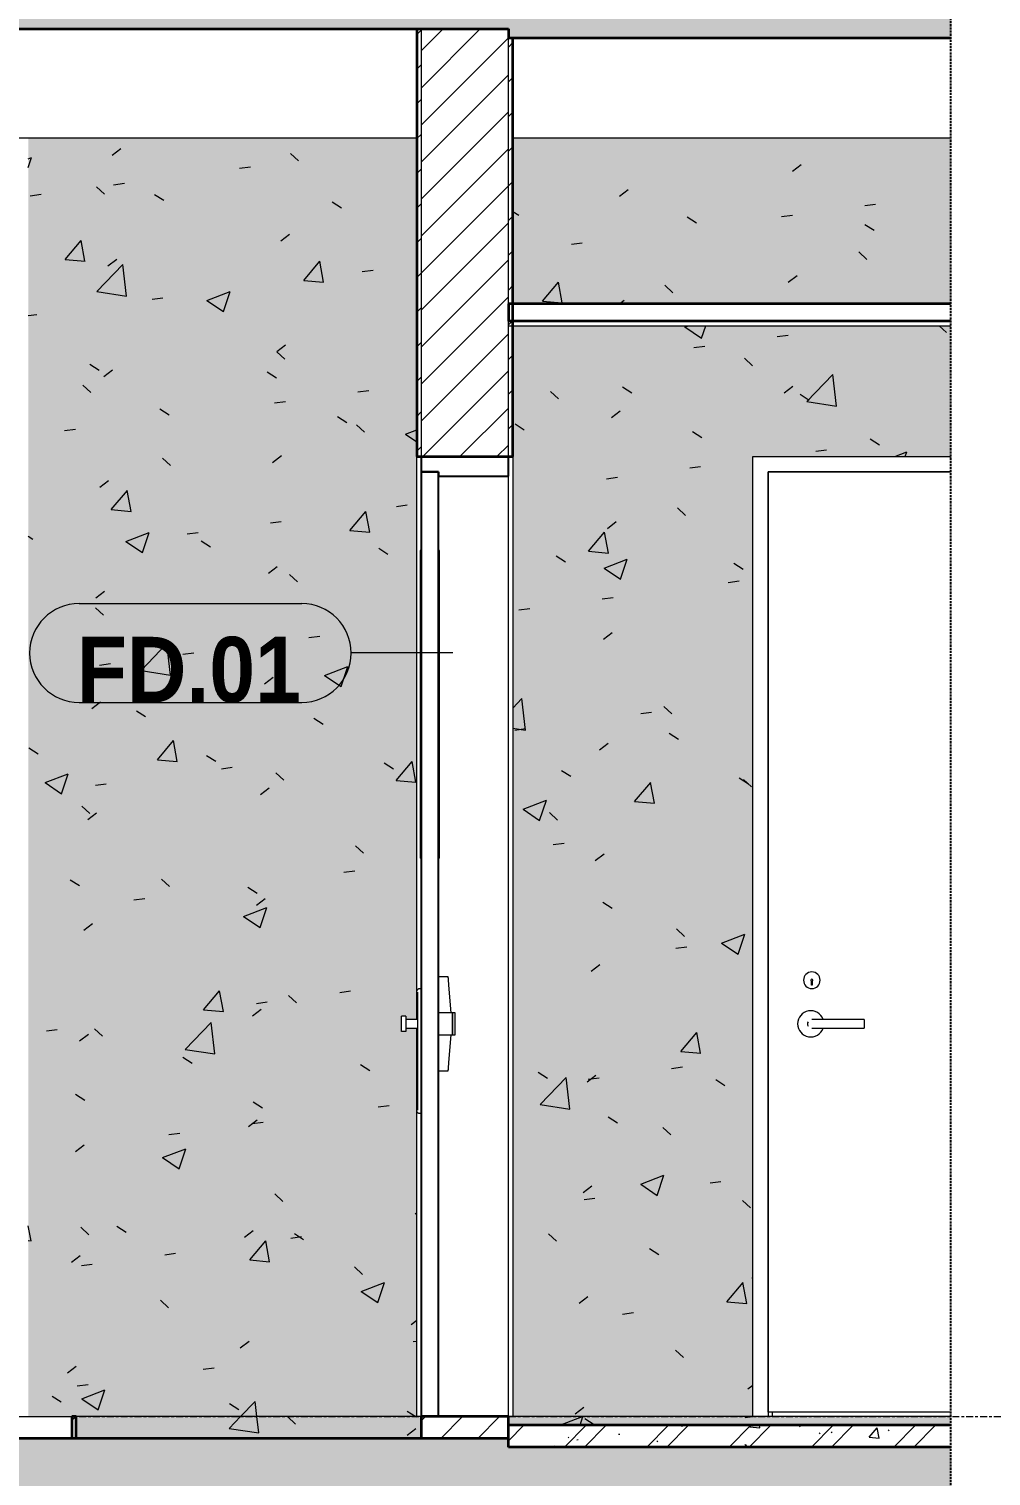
# Model space of a CAD drawing. Header units: millimetres. Extents: x -38913 to 20524, y -4975 to 129755.
# Drawn here: x 13040 to 15244, y 5464 to 8780 of the extents above; entities that cross this region are included whole.
import ezdxf

# ---------------------------------------------------------------- set-up
doc = ezdxf.new("R2010")
doc.units = ezdxf.units.MM
doc.linetypes.add('Centre', pattern=[31.75, 6.35, -4.7625, 15.875, -4.7625])
doc.linetypes.add('Hidden', pattern=[7.14375, 4.7625, -2.38125])
for name, color, linetype, lineweight in [('0-3', 10, 'Continuous', 5), ('A-CLNG-1', 7, 'Continuous', 35), ('A-CLNG-FNSH-1', 250, 'Continuous', 18), ('A-CLNG-PATT-1', 13, 'Continuous', 18), ('A-DETL-GENF', 92, 'Continuous', 18), ('A-DETL-GENF-2', 254, 'Continuous', 18), ('A-DETL-GENF-3', 92, 'Hidden', 25), ('A-DETL-MEDM', 33, 'Continuous', 35), ('A-DOOR', 31, 'Continuous', 18), ('A-DOOR-1', 31, 'Continuous', 25), ('A-DOOR-FRAM', 31, 'Continuous', 25), ('A-DOOR-FRAM-1', 31, 'Continuous', 18), ('A-DOOR-IDEN', 31, 'Continuous', 9), ('A-FLOR-FNSH-1', 7, 'Continuous', 35), ('A-FLOR-LEVL-2', 51, 'Centre', 9), ('A-FLOR-PATT-1', 253, 'Continuous', 18), ('A-FLOR-PATT-2', 8, 'Continuous', 18), ('A-WALL', 113, 'Continuous', 18), ('A-WALL-2', 7, 'Continuous', 35), ('A-WALL-PATT-1', 111, 'Continuous', 18), ('I-WALL', 2, 'Continuous', 18), ('S-BEAM-3', 250, 'Continuous', 18)]:
    doc.layers.add(name, color=color, linetype=linetype, lineweight=lineweight)
doc.styles.add('Arial_B_2', font='arialbd.ttf', dxfattribs={"width": 0.9, "height": 150})
pattern_1 = [(50, (-124080.25, 15225), (546.553, -47.817), [57.15, -628.65]), (355, (-124080.25, 15225), (-105.728, 573.17), [45.72, -502.92]), (100.451, (-124034.7, 15221), (440.828, 525.35), [48.57, -534.27]), (46.184, (-124080.25, 15377.4), (813.237, -126.13), [85.725, -942.975]), (96.636, (-124012.5, 15366.9), (712.21, 742.28), [72.855, -801.405]), (351.184, (-124080.25, 15377.4), (712.215, 742.276), [68.58, -754.38]), (21, (-124004.05, 15339.3), (454.843, -306.796), [57.15, -628.65]), (326, (-124004.05, 15339.3), (185.406, 552.564), [45.72, -502.92]), (71.451, (-123966.15, 15313.73), (640.25, 245.764), [48.57, -534.27]), (37.5, (-124080.25, 15225), (9.2664, 253.665), [5.029, -491.795, 5.029, -505.511, -504.825]), (37.5, (-124080.25, 15225), (9.2664, 253.665), [-1007.364, 5.029, -499.796]), (7.5, (-124080.25, 15225), (200.4594, 300.5414), [5.029, -286.055, 5.029, -480.365, -192.405]), (7.5, (-124080.25, 15225), (200.4594, 300.5414), [-776.478, 5.029, -187.376]), (327.5, (-124250.17, 15225), (406.773, -17.1864), [5.029, -185.471, 5.029, -589.331, -788.67]), (327.5, (-124250.17, 15225), (406.773, -17.1864), [-784.86, 5.029, -783.641]), (317.5, (-124326.37, 15225), (444.388, 76.28), [5.029, -242.621, 5.029, -389.687, -560.07]), (317.5, (-124326.37, 15225), (444.388, 76.28), [-642.366, 5.03, -555.04]), (45, (-124080.25, 15225), (-188.5854, 188.5854), []), (45, (-124080.25, 15510.75), (-188.5854, 188.5854), [])]
pattern_2 = [(45, (10760.67, 15225), (-39.77476, 39.77476), [])]
pattern_3 = [(50, (10760.67, 15225), (546.553, -47.817), [57.15, -628.65]), (355, (10760.67, 15225), (-105.728, 573.17), [45.72, -502.92]), (100.451, (10806.2, 15221), (440.828, 525.35), [48.57, -534.27]), (46.184, (10760.7, 15377.4), (813.237, -126.13), [85.725, -942.975]), (96.636, (10828.4, 15366.9), (712.207, 742.283), [72.855, -801.405]), (351.184, (10760.7, 15377.4), (712.215, 742.276), [68.58, -754.38]), (21, (10836.87, 15339.3), (454.843, -306.796), [57.15, -628.65]), (326, (10836.87, 15339.3), (185.406, 552.564), [45.72, -502.92]), (71.451, (10874.77, 15313.73), (640.251, 245.764), [48.57, -534.27]), (37.5, (10760.67, 15225), (9.2664, 253.665), [25.146, -471.678, 25.146, -485.394, -504.825]), (37.5, (10760.67, 15225), (9.2664, 253.665), [-1007.364, 25.146, -479.679]), (7.5, (10760.67, 15225), (200.4594, 300.5414), [25.146, -265.938, 25.146, -460.248, -192.405]), (7.5, (10760.67, 15225), (200.4594, 300.5414), [-776.478, 25.146, -167.259]), (327.5, (10590.74, 15225), (406.7728, -17.1864), [25.146, -165.354, 25.146, -569.214, -788.67]), (327.5, (10590.74, 15225), (406.7728, -17.1864), [-784.86, 25.146, -763.524]), (317.5, (10514.54, 15225), (444.388, 76.28), [25.146, -222.504, 25.146, -369.57, -560.07]), (317.5, (10514.54, 15225), (444.388, 76.28), [-642.366, 25.146, -534.924])]
pattern_4 = [(37.5, (10760.67, 15225), (-2.40047, 73.41204), [2.515, -55.397, 2.515, -62.255, -61.912]), (37.5, (10760.67, 15225), (-2.40047, 73.41204), [-122.682, 2.515, -59.398]), (7.5, (10760.67, 15225), (67.42816, 107.524), [2.515, -28.727, 2.515, -49.682, -20.002]), (7.5, (10760.67, 15225), (67.42816, 107.524), [-83.439, 2.515, -17.488]), (327.5, (10713.805, 15225), (118.6493, 0.21553), [2.515, -16.535, 2.515, -66.065, -89.535]), (327.5, (10713.805, 15225), (118.6493, 0.21553), [-87.63, 2.515, -87.02]), (317.5, (10713.81, 15225), (114.5339, 33.4393), [2.515, -7.01, 2.515, -42.443, -51.435]), (317.5, (10713.81, 15225), (114.5339, 33.4393), [-54.483, 2.515, -48.92])]

# ---------------------------------------------------------------- blocks, each defined once
blk = doc.blocks.new('NCV_TKTC_KET CAU_rvt-6-TKCS_THANG BỘ TB4 - MẶT CẮT')
at = {"layer": 'A-FLOR-PATT-1'}
h = blk.add_hatch(dxfattribs=at)
h.set_pattern_fill('FP_7', color=256, style=0, pattern_type=2)
h.set_pattern_definition(pattern_1)
h.paths.add_polyline_path([(-120702.6, 5530), (-120702.4, 5530), (-120702.6, 5550)])
h = blk.add_hatch(dxfattribs=at)
h.set_pattern_fill('FP_7', color=256, style=0, pattern_type=2)
h.set_pattern_definition(pattern_1)
h.paths.add_polyline_path([(-120702.6, 5530), (-120702.4, 5530), (-120702.6, 5550)])
at = {"layer": 'A-FLOR-FNSH-1'}
blk.add_line((-120702.4, 5530), (-120702.4, 5550), dxfattribs=at)
at = {"layer": 'S-BEAM-3'}
for p, q in [((-120912.6, 8530), (-122652.5, 8530)), ((-119690.1, 8530), (-120692.6, 8530))]:
    blk.add_line(p, q, dxfattribs=at)
blk = doc.blocks.new('FD_01 - FD_01-1200x2200mm-V18-TKCS_THANG BỘ TB4 - MẶT CẮT')
at = {"layer": 'A-DOOR'}
for p, q in [((-120902.6, 7585), (-120904.6, 7585)), ((-120904.6, 7585), (-120904.6, 6880)), ((-120860.6, 7585), (-120862.6, 7585)), ((-120860.6, 6880), (-120860.6, 7585)), ((-120902.6, 6880), (-120904.6, 6880)), ((-120860.6, 6880), (-120862.6, 6880)), ((-120840.5, 6607.9), (-120862.6, 6607.9)), ((-120910.6, 6572.5), (-120910.6, 6302.5)), ((-120902.6, 6580), (-120908.6, 6580)), ((-120834, 6525.4), (-120839, 6588.9)), ((-120947.6, 6510), (-120947.6, 6517.5)), ((-120937.6, 6517.5), (-120947.6, 6517.5)), ((-120947.6, 6500), (-120947.6, 6510)), ((-120947.6, 6490), (-120947.6, 6500)), ((-120937.6, 6517.5), (-120937.6, 6510)), ((-120937.6, 6510), (-120937.6, 6500)), ((-120910.6, 6510), (-120937.6, 6510)), ((-120937.6, 6500), (-120937.6, 6490)), ((-120910.6, 6510), (-120910.6, 6509.7)), ((-120830.8, 6525.4), (-120862.6, 6525.4)), ((-120862.6, 6525.4), (-120862.6, 6474.6)), ((-120824.5, 6525.4), (-120830.8, 6525.4)), ((-120830.8, 6525.4), (-120830.8, 6474.6)), ((-120830.8, 6474.6), (-120830.8, 6525.4)), ((-120824.5, 6474.6), (-120824.5, 6525.4)), ((-120947.6, 6482.5), (-120947.6, 6490)), ((-120937.6, 6482.5), (-120947.6, 6482.5)), ((-120937.6, 6490), (-120937.6, 6482.5)), ((-120937.6, 6490), (-120910.6, 6490)), ((-120910.6, 6490.3), (-120910.6, 6490)), ((-120862.6, 6474.6), (-120830.8, 6474.6)), ((-120839, 6411.1), (-120834, 6474.6)), ((-120830.8, 6474.6), (-120824.5, 6474.6)), ((-120910.6, 6406), (-120912.6, 6406)), ((-120912.6, 6395.1), (-120912.6, 6403.2)), ((-120912.6, 6397), (-120912.6, 6403)), ((-120912.6, 6403), (-120912.6, 6403)), ((-120912.6, 6397), (-120912.6, 6397)), ((-120912.6, 6396.2), (-120912.6, 6395.1)), ((-120912.6, 6381.2), (-120912.6, 6395.1)), ((-120910.6, 6395.1), (-120912.6, 6395.1)), ((-120912.6, 6381.2), (-120912.6, 6381.2)), ((-120912.6, 6377.7), (-120910.6, 6377.7)), ((-120862.6, 6392), (-120840.5, 6392)), ((-120908.6, 6295), (-120902.6, 6295))]:
    blk.add_line(p, q, dxfattribs=at)
at = {"layer": 'A-DOOR', "flags": 128}
for points in [[(-120839, 6588.9), (-120839.3, 6593.1), (-120839.7, 6597.2), (-120839.9, 6600.8), (-120840.2, 6603.8), (-120840.4, 6606.1), (-120840.5, 6607.5), (-120840.5, 6607.9)], [(-120910.6, 6578), (-120910.6, 6578.1), (-120910.6, 6578.2), (-120910.5, 6578.2), (-120910.5, 6578.3), (-120910.5, 6578.4), (-120910.5, 6578.5), (-120910.5, 6578.6), (-120910.5, 6578.6), (-120910.4, 6578.7), (-120910.4, 6578.8), (-120910.4, 6578.9), (-120910.3, 6578.9), (-120910.3, 6579), (-120910.3, 6579.1), (-120910.2, 6579.1), (-120910.2, 6579.2), (-120910.1, 6579.3), (-120910.1, 6579.3), (-120910, 6579.4), (-120910, 6579.4), (-120909.9, 6579.5), (-120909.8, 6579.5), (-120909.8, 6579.6), (-120909.7, 6579.6), (-120909.6, 6579.7)], [(-120909.5, 6579.8), (-120909.4, 6579.8), (-120909.4, 6579.8), (-120909.3, 6579.9), (-120909.2, 6579.9), (-120909.1, 6579.9), (-120909.1, 6579.9), (-120909, 6580), (-120908.9, 6580), (-120908.8, 6580), (-120908.7, 6580), (-120908.7, 6580), (-120908.6, 6580), (-120908.6, 6580)], [(-120840.5, 6392), (-120840.5, 6392.5), (-120840.4, 6393.9), (-120840.2, 6396.2), (-120839.9, 6399.2), (-120839.7, 6402.8), (-120839.3, 6406.9), (-120839, 6411.1)], [(-120909.6, 6295.3), (-120909.7, 6295.3), (-120909.8, 6295.4), (-120909.8, 6295.4), (-120909.9, 6295.5), (-120909.9, 6295.6), (-120910, 6295.6), (-120910.1, 6295.7), (-120910.1, 6295.7), (-120910.2, 6295.8), (-120910.2, 6295.9), (-120910.2, 6295.9), (-120910.3, 6296), (-120910.3, 6296.1), (-120910.4, 6296.1), (-120910.4, 6296.2), (-120910.4, 6296.3), (-120910.5, 6296.4), (-120910.5, 6296.4), (-120910.5, 6296.5), (-120910.5, 6296.6), (-120910.5, 6296.7), (-120910.5, 6296.7), (-120910.6, 6296.8), (-120910.6, 6296.9), (-120910.6, 6297), (-120910.6, 6297)], [(-120908.6, 6295), (-120908.6, 6295), (-120908.7, 6295), (-120908.8, 6295), (-120908.9, 6295), (-120909, 6295), (-120909, 6295.1), (-120909.1, 6295.1), (-120909.2, 6295.1), (-120909.3, 6295.1), (-120909.3, 6295.2), (-120909.4, 6295.2), (-120909.5, 6295.2)]]:
    blk.add_lwpolyline(points, dxfattribs=at)
at = {"layer": 'A-DOOR-1'}
for p, q in [((-120902.6, 7765), (-120902.6, 5600)), ((-120862.6, 7765), (-120902.6, 7765)), ((-120862.6, 5600), (-120862.6, 7765)), ((-120902.6, 5600), (-120862.6, 5600))]:
    blk.add_line(p, q, dxfattribs=at)
at = {"layer": 'A-DOOR-FRAM'}
for p, q in [((-120702.6, 7800), (-120902.6, 7800)), ((-120902.6, 7800), (-120902.6, 7765)), ((-120702.6, 7755), (-120702.6, 7800)), ((-120902.6, 7765), (-120862.6, 7765)), ((-120862.6, 7765), (-120862.6, 7755)), ((-120862.6, 7755), (-120702.6, 7755))]:
    blk.add_line(p, q, dxfattribs=at)
at = {"layer": 'A-DOOR-FRAM-1'}
blk.add_line((-120702.6, 5600), (-120702.6, 7755), dxfattribs=at)
blk = doc.blocks.new('FD_02 - FD_03 - FD_03-KY THUAT-900x2200mm-801877-TKCS_THANG BỘ TB4 - MẶT CẮT')
at = {"layer": 'A-DOOR'}
for p, q in [((-119690.1, 11165), (-120107.6, 11165)), ((-120107.6, 9010), (-120107.6, 11165)), ((-120008.6, 9988.3), (-120008.6, 9997.7)), ((-120006.6, 9988.3), (-120008.6, 9988.3)), ((-120006.6, 9997.7), (-120006.6, 9988.3)), ((-119887.6, 9910), (-119992.6, 9910)), ((-119992.6, 9890), (-119887.6, 9890)), ((-119887.6, 9910), (-119887.6, 9900)), ((-119887.6, 9900), (-119887.6, 9890)), ((-119690.1, 9010), (-120107.6, 9010))]:
    blk.add_line(p, q, dxfattribs=at)
at = {"layer": 'A-DOOR', "flags": 128}
for points in [[(-119992.6, 9910), (-119993.2, 9910), (-119993.8, 9910), (-119994.4, 9910), (-119995, 9910), (-119995.5, 9910), (-119996.1, 9910), (-119996.7, 9910), (-119997.3, 9910), (-119997.8, 9910), (-119998.4, 9910), (-119999, 9910), (-119999.5, 9910), (-120000, 9910), (-120000.5, 9910), (-120001, 9910), (-120001.5, 9910), (-120002, 9910), (-120002.5, 9910), (-120002.9, 9910), (-120003.3, 9910), (-120003.7, 9910), (-120004.1, 9910), (-120004.5, 9910), (-120004.9, 9910), (-120005.2, 9910), (-120005.5, 9910), (-120005.8, 9910), (-120006.1, 9910), (-120006.3, 9910), (-120006.5, 9910), (-120006.8, 9910), (-120006.9, 9910), (-120007.1, 9910), (-120007.2, 9910), (-120007.3, 9910), (-120007.4, 9910), (-120007.5, 9910), (-120007.5, 9910), (-120007.6, 9910)], [(-120007.6, 9890), (-120007.6, 9890), (-120007.5, 9890), (-120007.5, 9890), (-120007.4, 9890), (-120007.3, 9890), (-120007.1, 9890), (-120007, 9890), (-120006.8, 9890), (-120006.6, 9890), (-120006.4, 9890), (-120006.1, 9890), (-120005.9, 9890), (-120005.6, 9890), (-120005.3, 9890), (-120004.9, 9890), (-120004.6, 9890), (-120004.2, 9890), (-120003.8, 9890), (-120003.4, 9890), (-120003, 9890), (-120002.6, 9890), (-120002.1, 9890), (-120001.7, 9890), (-120001.2, 9890), (-120000.7, 9890), (-120000.2, 9890), (-119999.6, 9890), (-119999.1, 9890), (-119998.6, 9890), (-119998, 9890), (-119997.4, 9890), (-119996.9, 9890), (-119996.3, 9890), (-119995.7, 9890), (-119995.1, 9890), (-119994.5, 9890), (-119993.9, 9890), (-119993.3, 9890), (-119992.7, 9890), (-119992.6, 9890)]]:
    blk.add_lwpolyline(points, dxfattribs=at)
at = {"layer": 'A-DOOR'}
for centre, radius, start, end in [((-120007.6, 10000), 19, 0, 180), ((-120007.6, 10000), 19, 180, 0), ((-120007.6, 10000), 2.5, 292.9918, 246.5794), ((-120010.1, 9900), 30, 19.6343, 180), ((-120010.1, 9900), 30, 180, 340.4367), ((-120007.6, 9900), 10, 150, 180), ((-120007.6, 9900), 10, 180, 210)]:
    blk.add_arc(centre, radius, start, end, dxfattribs=at)
at = {"layer": 'A-DOOR-FRAM-1'}
for p, q in [((-120107.6, 11165), (-120107.6, 9000)), ((-120107.6, 11165), (-119690.1, 11165)), ((-120097.6, 9000), (-120097.6, 9010))]:
    blk.add_line(p, q, dxfattribs=at)
blk = doc.blocks.new('BORDER VIEW - BORDER VIEW-3762793-TKCS_THANG BỘ TB4 - MẶT CẮT')
at = {"layer": 'A-DETL-GENF-3'}
blk.add_line((-119690.1, 34015.2), (-119690.1, -2350), dxfattribs=at)
blk = doc.blocks.new('STN_Door Tag - STN_Door Tag-1788670-TKCS_THANG BỘ TB4 - MẶT CẮT')
at = {"layer": 'A-DOOR-IDEN'}
for p, q in [((-121686.1, 30745.2), (-121176, 30745.2)), ((-121686.1, 30518.7), (-121176, 30518.7))]:
    blk.add_line(p, q, dxfattribs=at)
for centre, start, end in [((-121686.1, 30631.9), 90, 270), ((-121176, 30631.9), 270, 90)]:
    blk.add_arc(centre, 113.2, start, end, dxfattribs=at)

msp = doc.modelspace()

# ---------------------------------------------------------------- hatches: boundary and pattern name
at = {"layer": 'A-CLNG-PATT-1'}
h = msp.add_hatch(dxfattribs=at)
h.set_pattern_fill('FP_9', color=256, style=0, pattern_type=2)
h.set_pattern_definition([(0, (10760.67, 15225), (609.6, 152.4), [25.146, -432.054, 25.146, -432.054, -2438.4]), (0, (10760.67, 15225), (609.6, 152.4), [-914.4, 25.146, -889.254, 25.146, -432.054, -1066.8]), (0, (10760.67, 15225), (609.6, 152.4), [-2286, 25.146, -279.654, 25.146, -736.854]), (120, (10989.27, 15301.2), (-436.7823, 451.729), [25.146, -432.054, 25.146, -2870.454]), (120, (10989.27, 15301.2), (-436.7823, 451.729), [-482.346, -432.054, 25.146, -889.254, -1524]), (120, (10989.27, 15301.2), (-436.7823, 451.729), [-1828.8, 25.146, -432.054, 25.146, -1041.654]), (120, (10989.27, 15301.2), (-436.7823, 451.729), [-2311.146, -279.654, 25.146, -736.854]), (240, (11065.47, 15606), (-172.8177, -604.129), [25.146, -432.054, 25.146, -2870.454]), (240, (11065.47, 15606), (-172.8177, -604.129), [-482.346, -432.054, 25.146, -889.254, -1524]), (240, (11065.47, 15606), (-172.8177, -604.129), [-1828.8, 25.146, -432.054, 25.146, -1041.654]), (240, (11065.47, 15606), (-172.8177, -604.129), [-2311.146, -279.654, 25.146, -736.854])])
h.paths.add_polyline_path([(14438.4, 8100), (15150.8, 8100), (15150.8, 8110), (14138.4, 8110), (14138.4, 8100)])
at = {"layer": 'A-DETL-GENF-2'}
h = msp.add_hatch(dxfattribs=at)
h.set_pattern_fill('FP_7', color=256, style=0, pattern_type=2)
h.set_pattern_definition([(50, (10760.67, 15225), (546.553, -47.817), [57.15, -628.65]), (355, (10760.67, 15225), (-105.728, 573.17), [45.72, -502.92]), (100.451, (10806.2, 15221), (440.828, 525.35), [48.57, -534.27]), (46.184, (10760.7, 15377.4), (813.237, -126.128), [85.725, -942.975]), (96.636, (10828.4, 15366.9), (712.207, 742.283), [72.855, -801.405]), (351.184, (10760.7, 15377.4), (712.215, 742.276), [68.58, -754.38]), (21, (10836.87, 15339.3), (454.843, -306.796), [57.15, -628.65]), (326, (10836.87, 15339.3), (185.406, 552.564), [45.72, -502.92]), (71.451, (10874.77, 15313.73), (640.251, 245.764), [48.57, -534.27]), (37.5, (10760.67, 15225), (9.2664, 253.665), [5.029, -491.795, 5.029, -505.511, -504.825]), (37.5, (10760.67, 15225), (9.2664, 253.665), [-1007.364, 5.029, -499.796]), (7.5, (10760.67, 15225), (200.4594, 300.5414), [5.029, -286.055, 5.029, -480.365, -192.405]), (7.5, (10760.67, 15225), (200.4594, 300.5414), [-776.478, 5.029, -187.376]), (327.5, (10590.74, 15225), (406.7728, -17.1864), [5.029, -185.471, 5.029, -589.331, -788.67]), (327.5, (10590.74, 15225), (406.7728, -17.1864), [-784.86, 5.029, -783.641]), (317.5, (10514.54, 15225), (444.388, 76.2803), [5.029, -242.621, 5.029, -389.687, -560.07]), (317.5, (10514.54, 15225), (444.388, 76.2803), [-642.366, 5.029, -555.041]), (45, (10760.67, 15225), (-188.5854, 188.5854), []), (45, (10760.67, 15510.75), (-188.5854, 188.5854), [])])
h.paths.add_polyline_path([(7988.4, -2500), (7988.4, -2350), (15150.8, -2350), (15150.8, -2050), (7588.4, -2050), (7588.4, -2500)])
h.paths.add_polyline_path([(7888.4, 40), (7888.4, 480), (9388.4, 480), (9388.4, 650), (7588.4, 650), (7588.4, 40)])
h.paths.add_polyline_path([(7588.4, 3300), (7888.3, 3300), (7888.3, 3900), (7588.4, 3900)])
h.paths.add_polyline_path([(12064.9, 4950), (12188.3, 4950), (12188.3, 5380), (14138.4, 5380), (14138.4, 5360), (15150.8, 5360), (15150.8, 5530), (14138.4, 5530), (14138.4, 5550), (11468.3, 5550), (11468.3, 5380), (11888.3, 5380), (11888.3, 4950)])
h.paths.add_polyline_path([(7588.4, 6700), (7888.3, 6700), (7888.3, 7300), (7588.4, 7300), (7588.4, 6878.4)])
h.paths.add_polyline_path([(12188.3, 8350), (12188.3, 8780), (14138.4, 8780), (14138.4, 8760), (15150.8, 8760), (15150.8, 8930), (14138.4, 8930), (14138.4, 8950), (11468.3, 8950), (11468.3, 8780), (11888.3, 8780), (11888.3, 8350), (12064.9, 8350)])
h.paths.add_polyline_path([(7888.3, 10100), (7888.3, 10700), (7588.4, 10700), (7588.4, 10100)])
h.paths.add_polyline_path([(12064.9, 11750), (12188.3, 11750), (12188.3, 12180), (14138.4, 12180), (14138.4, 12160), (15150.8, 12160), (15150.8, 12330), (14138.4, 12330), (14138.4, 12350), (11468.3, 12350), (11468.3, 12180), (11888.3, 12180), (11888.3, 11750)])
h.paths.add_polyline_path([(7588.4, 13500), (7888.3, 13500), (7888.3, 14100), (7588.4, 14100)])
h.paths.add_polyline_path([(12188.3, 15150), (12188.3, 15580), (14138.4, 15580), (14138.4, 15560), (15150.8, 15560), (15150.8, 15730), (14138.4, 15730), (14138.4, 15750), (11468.3, 15750), (11468.3, 15580), (11888.3, 15580), (11888.3, 15150)])
h.paths.add_polyline_path([(7888.3, 16900), (7888.3, 17500), (7588.4, 17500), (7588.4, 16900)])
h.paths.add_polyline_path([(12188.3, 18550), (12188.3, 18980), (14138.4, 18980), (14138.4, 18960), (15150.8, 18960), (15150.8, 19130), (14138.4, 19130), (14138.4, 19150), (11468.3, 19150), (11468.3, 18980), (11888.3, 18980), (11888.3, 18550)])
h.paths.add_polyline_path([(7588.4, 20300), (7888.3, 20300), (7888.3, 20900), (7588.4, 20900)])
h.paths.add_polyline_path([(12064.9, 21950), (12188.3, 21950), (12188.3, 22380), (14138.4, 22380), (14138.4, 22360), (15150.8, 22360), (15150.8, 22530), (14138.4, 22530), (14138.4, 22550), (11468.3, 22550), (11468.3, 22380), (11888.3, 22380), (11888.3, 21950)])
h.paths.add_polyline_path([(7588.4, 23700), (7888.3, 23700), (7888.3, 24300), (7588.4, 24300)])
h.paths.add_polyline_path([(11888.3, 25350), (12188.3, 25350), (12188.3, 25780), (14138.4, 25780), (14138.4, 25760), (15150.8, 25760), (15150.8, 25930), (14138.4, 25930), (14138.4, 25950), (11468.3, 25950), (11468.3, 25780), (11888.3, 25780)])
h.paths.add_polyline_path([(7588.4, 27020), (7888.3, 27020), (7888.3, 27620), (7588.4, 27620), (7588.4, 27375.8)])
h.paths.add_polyline_path([(12188.3, 28950), (12188.3, 29350), (13938.4, 29350), (13938.4, 29200), (14138.4, 29200), (14138.4, 29550), (11888.3, 29550), (11888.3, 28950), (12064.9, 28950)])
h.paths.add_polyline_path([(7588.3, 29350), (7788.4, 29350), (7788.4, 29650), (7588.3, 29650)])
h.paths.add_polyline_path([(13938.4, 32800), (14138.4, 32800), (14138.4, 33000), (14938.4, 33000), (14938.4, 33200), (7588.4, 33200), (7588.4, 32800), (7788.4, 32800), (7788.4, 33000), (13938.4, 33000)])
at = {"layer": 'A-FLOR-PATT-2'}
h = msp.add_hatch(dxfattribs=at)
h.set_pattern_fill('FP_6', color=256, style=0, pattern_type=2)
h.set_pattern_definition([(50, (10760.67, 15225), (273.276, -23.909), [28.575, -314.325]), (355, (10760.67, 15225), (-52.865, 286.585), [22.86, -251.46]), (100.451, (10783.44, 15223), (220.414, 262.6745), [24.285, -267.135]), (46.184, (10760.67, 15301.2), (406.619, -63.065), [42.862, -471.487]), (96.636, (10794.55, 15295.94), (356.104, 371.141), [36.428, -400.703]), (351.184, (10760.67, 15301.2), (356.107, 371.138), [34.29, -377.19]), (21, (10798.77, 15282.15), (227.421, -153.398), [28.575, -314.325]), (326, (10798.77, 15282.15), (92.703, 276.282), [22.86, -251.46]), (71.451, (10817.72, 15269.37), (320.1254, 122.8816), [24.285, -267.135]), (37.5, (10760.67, 15225), (4.6325, 126.8326), [2.515, -245.897, 2.515, -252.755, -252.412]), (37.5, (10760.67, 15225), (4.6325, 126.8326), [-503.682, 2.515, -249.898]), (7.5, (10760.67, 15225), (100.2292, 150.2711), [2.515, -143.027, 2.515, -240.182, -96.202]), (7.5, (10760.67, 15225), (100.2292, 150.2711), [-388.239, 2.515, -93.688]), (327.5, (10675.71, 15225), (203.3868, -8.5935), [2.515, -92.735, 2.515, -294.665, -394.335]), (327.5, (10675.71, 15225), (203.3868, -8.5935), [-392.43, 2.515, -391.82]), (317.5, (10637.6, 15225), (222.1944, 38.1398), [2.515, -121.31, 2.515, -194.843, -280.035]), (317.5, (10637.6, 15225), (222.1944, 38.1398), [-321.183, 2.515, -277.52]), (45, (10760.67, 15225), (-94.2927, 94.2927), []), (45, (10760.67, 15367.88), (-94.2927, 94.2927), [])])
h.paths.add_polyline_path([(14438.4, 5530), (15150.8, 5530), (15150.8, 5580), (14138.4, 5580), (14138.4, 5530)])
at = {"layer": 'A-WALL-PATT-1'}
h = msp.add_hatch(dxfattribs=at)
h.set_pattern_fill('FP_11', color=256, style=0, pattern_type=2)
h.set_pattern_definition(pattern_3)
h.paths.add_polyline_path([(13138.4, 5600), (13928.4, 5600), (13928.4, 6490), (13903.4, 6490), (13903.4, 6482.5), (13893.3, 6482.5), (13893.3, 6517.5), (13903.4, 6517.5), (13903.5, 6510), (13928.4, 6510), (13928.4, 8530), (13038.4, 8530), (13038.4, 5600)])
h.paths.add_polyline_path([(13038.4, 8950), (13928.4, 8950), (13928.4, 9000), (13038.4, 9000)])
h = msp.add_hatch(dxfattribs=at)
h.set_pattern_fill('FP_13', color=256, style=0, pattern_type=2)
h.set_pattern_definition([(37.5, (10760.67, 15225), (-2.40047, 73.41204), [2.515, -55.397, 2.515, -62.255, -61.913]), (37.5, (10760.67, 15225), (-2.40047, 73.41204), [-122.682, 2.515, -59.398]), (7.5, (10760.67, 15225), (67.4282, 107.524), [2.515, -28.727, 2.515, -49.682, -20.003]), (7.5, (10760.67, 15225), (67.4282, 107.524), [-83.439, 2.515, -17.488]), (327.5, (10713.805, 15225), (118.6493, 0.21553), [2.515, -16.535, 2.515, -66.065, -89.535]), (327.5, (10713.805, 15225), (118.6493, 0.21553), [-87.63, 2.515, -87.02]), (317.5, (10713.81, 15225), (114.5339, 33.4393), [2.515, -7.01, 2.515, -42.443, -51.435]), (317.5, (10713.81, 15225), (114.5339, 33.4393), [-54.483, 2.515, -48.92])])
h.paths.add_polyline_path([(13138.4, 5600), (13928.4, 5600), (13928.4, 6490), (13903.4, 6490), (13903.4, 6482.5), (13893.3, 6482.5), (13893.3, 6517.5), (13903.4, 6517.5), (13903.5, 6510), (13928.4, 6510), (13928.4, 8530), (13038.4, 8530), (13038.4, 5600)])
h.paths.add_polyline_path([(13038.4, 8950), (13928.4, 8950), (13928.4, 9000), (13038.4, 9000)])
h = msp.add_hatch(dxfattribs=at)
h.set_pattern_fill('FP_10', color=256, style=0, pattern_type=2)
h.set_pattern_definition(pattern_2)
h.paths.add_polyline_path([(13938.4, 7800), (13938.2, 8780), (13928.4, 8780), (13928.4, 7800)])
h.paths.add_polyline_path([(13938.4, 8950), (13938.4, 9000), (13928.4, 9000), (13928.4, 8950), (13930.9, 8950)])
h = msp.add_hatch(dxfattribs=at)
h.set_pattern_fill('FP_10', color=256, style=0, pattern_type=2)
h.set_pattern_definition(pattern_2)
h.paths.add_polyline_path([(14148.4, 7800), (14148.4, 8760), (14138.4, 8760), (14138.4, 7800)])
h.paths.add_polyline_path([(14148.4, 8930), (14148.4, 9000), (14138.4, 9000), (14138.4, 8930), (14144.9, 8930)])
h = msp.add_hatch(dxfattribs=at)
h.set_pattern_fill('FP_11', color=256, style=0, pattern_type=2)
h.set_pattern_definition(pattern_3)
h.paths.add_polyline_path([(14438.4, 5600), (14698.4, 5600), (14698.4, 7800), (15150.8, 7800), (15150.8, 8100), (14148.4, 8100), (14148.4, 5600)])
h.paths.add_polyline_path([(14537.9, 8150), (15150.8, 8150), (15150.8, 8530), (14148.4, 8530), (14148.4, 8150), (14438.4, 8150)])
h.paths.add_polyline_path([(14438.4, 8980), (15150.8, 8980), (15150.8, 9000), (14148.4, 9000), (14148.4, 8980), (14174, 8980)])
h = msp.add_hatch(dxfattribs=at)
h.set_pattern_fill('FP_12', color=256, style=0, pattern_type=2)
h.set_pattern_definition(pattern_4)
h.paths.add_polyline_path([(14438.4, 5600), (14698.4, 5600), (14698.4, 7800), (15150.8, 7800), (15150.8, 8100), (14148.4, 8100), (14148.4, 5600)])
h.paths.add_polyline_path([(14537.9, 8150), (15150.8, 8150), (15150.8, 8530), (14148.4, 8530), (14148.4, 8150), (14438.4, 8150)])
h.paths.add_polyline_path([(14438.4, 8980), (15150.8, 8980), (15150.8, 9000), (14148.4, 9000), (14148.4, 8980), (14174, 8980)])
h = msp.add_hatch(dxfattribs=at)
h.set_pattern_fill('FP_5', color=256, style=0, pattern_type=2)
h.set_pattern_definition([(45, (10760.67, 15225), (-42.4264, 42.4264), [])])
h.paths.add_polyline_path([(13938.4, 5550), (14138.4, 5550), (14138.4, 5600), (13938.4, 5600)])
h.paths.add_polyline_path([(14138.4, 7800), (14138.4, 8780), (13938.4, 8780), (13938.4, 7800)])
h = msp.add_hatch(dxfattribs=at)
h.set_pattern_fill('FP_10', color=256, style=0, pattern_type=2)
h.set_pattern_definition(pattern_2)
h.paths.add_polyline_path([(13148.4, 2200), (13148.4, 5380), (13138.4, 5380), (13138.4, 2200)])
h.paths.add_polyline_path([(13138.4, 5550), (13148.4, 5550), (13148.4, 5600), (13138.4, 5600)])
h = msp.add_hatch(dxfattribs=at)
h.set_pattern_fill('FP_11', color=256, style=0, pattern_type=2)
h.set_pattern_definition(pattern_3)
h.paths.add_polyline_path([(14677.4, 4400.5), (14668.4, 4401.2), (14665, 4403.2), (14655, 4403.5), (14489.5, 4403.3), (14488.9, 4407.5), (14489.8, 4412.3), (14490.2, 4412.5), (14666, 4411.9), (14668.6, 4413.9), (14669.2, 4414.5), (14669.2, 4415.5), (14663.6, 4415.5), (14663.6, 4418.5), (14700.8, 4418.5), (14700.8, 4415.5), (14695.2, 4415.5), (14695.2, 4414.5), (14688.7, 4414.5), (14687.8, 4400.5), (14677.9, 4400.5)])
h.paths.add_polyline_path([(13251.7, 2200), (14298.4, 2200), (14298.4, 4400), (14343.8, 4400), (14343.4, 4401), (14341.2, 4401), (14341.7, 4414), (14471.9, 4413.6), (14471, 4408.8), (14471.6, 4402.2), (14471.5, 4400.5), (15150.8, 4400), (15150.8, 4700), (13148.4, 4700), (13148.4, 2200)])
h.paths.add_polyline_path([(14472.8, 4401.5), (14471.9, 4402.7), (14471.3, 4406.7), (14471.9, 4412.3), (14472.8, 4413.5), (14489.4, 4412.7), (14488.7, 4408.3), (14489.3, 4402.7), (14488.9, 4401.5)])
h.paths.add_polyline_path([(14665.9, 4403.4), (14665, 4403.5), (14665.4, 4403.4)])
h.paths.add_polyline_path([(14665.4, 4404), (14666.8, 4405.7), (14666.2, 4405.2)])
h.paths.add_polyline_path([(14667.6, 4404.1), (14670.5, 4404.5), (14670.8, 4405.3), (14669.5, 4409.9), (14668.6, 4409.4), (14668.8, 4408.8), (14668.8, 4408.1), (14667.5, 4407.2), (14667.8, 4406.2), (14668.8, 4405.9), (14667.8, 4404.5)])
h.paths.add_polyline_path([(14656.4, 4404.6), (14655.2, 4408.8), (14655, 4406.7), (14656, 4405)])
h.paths.add_polyline_path([(14360.5, 4405.1), (14362.1, 4406.7), (14362.2, 4407.5), (14361.3, 4409.4), (14359.2, 4407.5), (14359.9, 4405.7), (14360.5, 4405.2)])
h.paths.add_polyline_path([(14666.8, 4409), (14666.2, 4410.1), (14666.7, 4409.1)])
h.paths.add_polyline_path([(14657.2, 4415.5), (14637.6, 4415.5), (14637.6, 4418.5), (14662.4, 4418.5), (14662.4, 4415.5), (14657.7, 4415.5)])
h.paths.add_polyline_path([(14706.6, 4415.5), (14701.9, 4415.5), (14701.9, 4418.5), (14726.8, 4418.5), (14726.8, 4415.5), (14707.1, 4415.5)])
h.paths.add_polyline_path([(14664.2, 4750), (15150.8, 4750), (15150.8, 5130), (13148.4, 5130), (13148.4, 4750), (14438.4, 4750)])
h.paths.add_polyline_path([(13251.7, 5550), (13938.4, 5550), (13938.4, 5600), (13148.4, 5600), (13148.4, 5550), (13237.5, 5550)])
h.paths.add_polyline_path([(15150.8, 5580), (15150.8, 5600), (14138.4, 5600), (14138.4, 5580), (14438.4, 5580)])
h = msp.add_hatch(dxfattribs=at)
h.set_pattern_fill('FP_12', color=256, style=0, pattern_type=2)
h.set_pattern_definition(pattern_4)
h.paths.add_polyline_path([(14677.4, 4400.5), (14668.4, 4401.2), (14665, 4403.2), (14655, 4403.5), (14489.5, 4403.3), (14488.9, 4407.5), (14489.8, 4412.3), (14490.2, 4412.5), (14666, 4411.9), (14668.6, 4413.9), (14669.2, 4414.5), (14669.2, 4415.5), (14663.6, 4415.5), (14663.6, 4418.5), (14700.8, 4418.5), (14700.8, 4415.5), (14695.2, 4415.5), (14695.2, 4414.5), (14688.7, 4414.5), (14687.8, 4400.5), (14677.9, 4400.5)])
h.paths.add_polyline_path([(13251.7, 2200), (14298.4, 2200), (14298.4, 4400), (14343.8, 4400), (14343.4, 4401), (14341.2, 4401), (14341.7, 4414), (14471.9, 4413.6), (14471, 4408.8), (14471.6, 4402.2), (14471.5, 4400.5), (15150.8, 4400), (15150.8, 4700), (13148.4, 4700), (13148.4, 2200)])
h.paths.add_polyline_path([(14472.8, 4401.5), (14471.9, 4402.7), (14471.3, 4406.7), (14471.9, 4412.3), (14472.8, 4413.5), (14489.4, 4412.7), (14488.7, 4408.3), (14489.3, 4402.7), (14488.9, 4401.5)])
h.paths.add_polyline_path([(14665.9, 4403.4), (14665, 4403.5), (14665.4, 4403.4)])
h.paths.add_polyline_path([(14665.4, 4404), (14666.8, 4405.7), (14666.2, 4405.2)])
h.paths.add_polyline_path([(14667.6, 4404.1), (14670.5, 4404.5), (14670.8, 4405.3), (14669.5, 4409.9), (14668.6, 4409.4), (14668.8, 4408.8), (14668.8, 4408.1), (14667.5, 4407.2), (14667.8, 4406.2), (14668.8, 4405.9), (14667.8, 4404.5)])
h.paths.add_polyline_path([(14656.4, 4404.6), (14655.2, 4408.8), (14655, 4406.7), (14656, 4405)])
h.paths.add_polyline_path([(14360.5, 4405.1), (14362.1, 4406.7), (14362.2, 4407.5), (14361.3, 4409.4), (14359.2, 4407.5), (14359.9, 4405.7), (14360.5, 4405.2)])
h.paths.add_polyline_path([(14666.8, 4409), (14666.2, 4410.1), (14666.7, 4409.1)])
h.paths.add_polyline_path([(14657.2, 4415.5), (14637.6, 4415.5), (14637.6, 4418.5), (14662.4, 4418.5), (14662.4, 4415.5), (14657.7, 4415.5)])
h.paths.add_polyline_path([(14706.6, 4415.5), (14701.9, 4415.5), (14701.9, 4418.5), (14726.8, 4418.5), (14726.8, 4415.5), (14707.1, 4415.5)])
h.paths.add_polyline_path([(14664.2, 4750), (15150.8, 4750), (15150.8, 5130), (13148.4, 5130), (13148.4, 4750), (14438.4, 4750)])
h.paths.add_polyline_path([(13251.7, 5550), (13938.4, 5550), (13938.4, 5600), (13148.4, 5600), (13148.4, 5550), (13237.5, 5550)])
h.paths.add_polyline_path([(15150.8, 5580), (15150.8, 5600), (14138.4, 5600), (14138.4, 5580), (14438.4, 5580)])

# ---------------------------------------------------------------- linework, layer by layer
at = {"layer": 'A-CLNG-1'}
for p, q in [((15150.8, 8150), (14138.4, 8150)), ((14138.4, 8150), (14138.4, 8110)), ((15150.8, 8110), (14138.4, 8110))]:
    msp.add_line(p, q, dxfattribs=at)
at = {"layer": 'A-CLNG-FNSH-1'}
msp.add_line((14138.4, 8100), (15150.8, 8100), dxfattribs=at)
at = {"layer": 'A-DETL-MEDM'}
for p, q in [((12188.3, 8780), (14138.4, 8780)), ((14138.4, 8780), (14138.4, 8760)), ((14138.4, 8760), (15150.8, 8760)), ((14138.4, 5550), (11468.3, 5550)), ((14138.4, 5530), (14138.4, 5550)), ((15150.8, 5530), (14138.4, 5530))]:
    msp.add_line(p, q, dxfattribs=at)
at = {"layer": 'A-DOOR-IDEN'}
msp.add_line((14011.1, 7350.6), (13778.1, 7350.6), dxfattribs=at)
at = {"layer": 'A-FLOR-FNSH-1'}
msp.add_line((15150.8, 5580), (14138.4, 5580), dxfattribs=at)
at = {"layer": 'A-FLOR-LEVL-2'}
msp.add_line((6158.8, 5600), (16513.9, 5600), dxfattribs=at)
at = {"layer": 'A-WALL'}
for p, q in [((13938.4, 8780), (13938.4, 7800)), ((14138.4, 7800), (14138.4, 8760))]:
    msp.add_line(p, q, dxfattribs=at)
at = {"layer": 'A-WALL-2'}
for p, q in [((13928.4, 8780), (13928.4, 7800)), ((14148.4, 7800), (14148.4, 8760)), ((13928.4, 7800), (14148.4, 7800)), ((13148.4, 5600), (13138.4, 5600)), ((13138.4, 5600), (13138.4, 5550)), ((13148.4, 5550), (13148.4, 5600)), ((14138.4, 5600), (13938.4, 5600)), ((13938.4, 5600), (13938.4, 5550)), ((14138.4, 5550), (14138.4, 5600))]:
    msp.add_line(p, q, dxfattribs=at)
at = {"layer": 'I-WALL'}
for p, q in [((13928.4, 6510), (13928.4, 7800)), ((14148.4, 7800), (14148.4, 5600)), ((14698.4, 5600), (14698.4, 7800)), ((14698.4, 7800), (15150.8, 7800)), ((13928.4, 6403), (13928.4, 6490)), ((13928.4, 6395.1), (13928.4, 6397)), ((13928.4, 5600), (13928.4, 6381.2)), ((12938.4, 5600), (13138.4, 5600)), ((13938.4, 5600), (13148.4, 5600)), ((15150.8, 5600), (14138.4, 5600))]:
    msp.add_line(p, q, dxfattribs=at)

# ---------------------------------------------------------------- block references
at = {"layer": '0-3'}
msp.add_blockref('NCV_TKTC_KET CAU_rvt-6-TKCS_THANG BỘ TB4 - MẶT CẮT', (134840.9, 0), dxfattribs=at)
at = {"layer": 'A-DETL-GENF'}
msp.add_blockref('BORDER VIEW - BORDER VIEW-3762793-TKCS_THANG BỘ TB4 - MẶT CẮT', (134840.9, 0), dxfattribs=at)
at = {"layer": 'A-DOOR'}
for name, p in [('FD_01 - FD_01-1200x2200mm-V18-TKCS_THANG BỘ TB4 - MẶT CẮT', (134840.9, 0)), ('FD_02 - FD_03 - FD_03-KY THUAT-900x2200mm-801877-TKCS_THANG BỘ TB4 - MẶT CẮT', (134840.9, -3400))]:
    msp.add_blockref(name, p, dxfattribs=at)
at = {"layer": 'A-DOOR-IDEN'}
msp.add_blockref('STN_Door Tag - STN_Door Tag-1788670-TKCS_THANG BỘ TB4 - MẶT CẮT', (134840.9, -23282.1), dxfattribs=at)

# ---------------------------------------------------------------- texts
at = {"layer": 'A-DOOR-IDEN', "insert": (13406.1, 7310.9), "char_height": 150, "width": 527.175, "attachment_point": 5, "line_spacing_factor": 0.936439, "style": 'Arial_B_2'}
msp.add_mtext('\\pt3.375,6.75,10.125,13.5,16.875,20.25,23.625,27,30.375,33.75,37.125,40.5,43.875,47.25,50.625,54,57.375,60.75,64.125,67.5,70.875,74.25,77.625,81,84.375,87.75,91.125,94.5,97.875,101.25,104.625,108;FD.01', dxfattribs=at)

doc.saveas('drawing.dxf')
